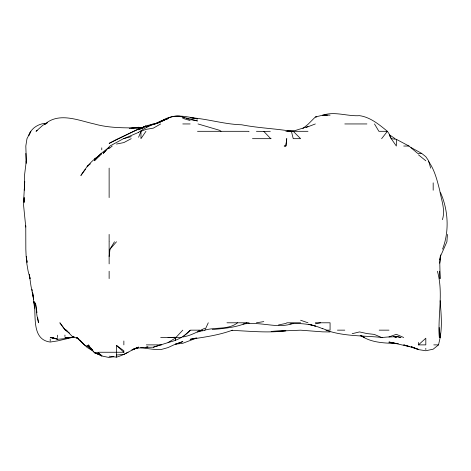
<?xml version="1.0" encoding="UTF-8"?>
<svg xmlns="http://www.w3.org/2000/svg" width="471" height="471" viewBox="0 0 471 471"><rect width="100%" height="100%" fill="white"/><g stroke="black" fill="none" stroke-linecap="round" stroke-linejoin="round"><path stroke-width="0.71" d="M160.682 123.944L153.316 128.141L145.951 129.39L141 131.309L140.953 138.674L145.951 131.309M24.133 202.277L24.192 197.59L23.55 204.956L25.764 227.046L25.834 249.141L26.135 256.507L27.082 262.535M25.764 227.046L25.787 225.709M24.262 190.225L24.733 181.523L23.821 197.59L23.997 202.277M447.45 234.411L446.897 241.776L440.544 256.189L439.649 263.201M439.69 259.857L440.544 254.929L439.808 263.872L440.149 278.602M285.885 146.034L286.751 138.674L285.885 146.034L284.148 146.034L285.885 145.822M109.131 256.507L110.008 249.141L114.465 241.776M442.422 219.686C445.566 209.736 441.303 199.992 439.69 190.225C437.094 180.234 434.668 169.89 428.504 161.382M409.746 346.585L403.718 344.884L418.448 349.411L411.083 346.615L418.448 349.606L425.813 350.748L433.179 349.188L438.519 344.884L440.179 337.519L439.49 330.153L440.108 337.519C442.393 325.337 441.015 312.962 440.167 300.698M442.557 249.141C449.487 231.285 448.292 210.148 440.544 192.68M138.592 137.255L141 131.309M28.914 135.195C31.151 128.106 38.916 123.455 46.193 123.267M208.276 322.788L204.873 330.153C215.541 326.886 228.411 330.1 237.555 322.788M29.025 135.195L30.839 131.309L26.977 138.674L25.811 146.034L26.317 160.764L24.492 175.495L24.61 182.86M133.234 349.088L138.592 348.034L145.951 347.321L153.316 347.209L168.047 342.6L175.412 338.037L182.777 330.153M85.492 169.266L80.865 175.495C85.693 168.07 91.191 160.635 98.934 156.042M381.628 138.674L387.397 131.309C379.202 124.615 370.353 117.173 359.532 115.66C347.221 116.496 334.728 111.021 322.706 115.265L327.392 115.189M110.008 249.141L116.496 241.776M106.158 150.355L103.184 153.399L109.92 146.034L123.49 138.674M107.641 148.83L109.131 147.311L101.765 152.945L94.4 160.764L101.63 153.399L94.4 160.187L101.241 153.887M330.071 115.148L322.706 115.177L315.34 117.008L307.975 124.356L302.882 128.489M418.448 344.884L425.813 338.237L425.813 344.884L418.448 344.884L418.448 342.458M109.131 148.553L112.228 146.034M101.765 153.399L94.4 159.275L98.934 156.101M90.438 163.82L87.035 166.434L88.265 165.751M37.18 130.461L36.049 131.309L42.849 125.239L47.53 122.76M168.047 342.458C176.478 340.704 184.291 336.771 190.143 330.348L182.777 337.012C190.89 335.693 197.696 331.596 204.873 328.21M138.592 132.28C145.292 127.735 152.622 123.849 160.682 122.472M109.131 356.206L116.496 357.153C124.426 355.052 131.009 350.024 138.592 347.086L131.898 349.912L138.592 347.527L135.242 348.416M131.226 138.674L123.861 142.583L116.496 144.044M118.816 138.674L138.592 128.842L145.951 126.21L138.592 129.278L145.951 125.963L138.592 129.825L145.951 125.945L153.316 124.003L145.951 126.934L153.316 123.944L157.343 123.037M153.917 124.562L160.682 121.424M128.112 352.249L123.861 354.457L116.496 355.004M306.138 127.476L315.34 123.944M162.524 120.929C168.359 117.738 174.847 114.647 181.647 116.578M154.794 123.944L160.682 121.071L168.047 118.574L161.353 121.188L163.36 120.711M163.755 120.399L168.047 118.374L161.353 121.341M46.411 123.355L45.145 123.944C59.346 111.951 78.504 120.476 94.271 123.944L94.4 123.973C109.837 128.359 126.063 127.853 141.936 127.871M123.861 138.657L138.592 132.363M118.233 138.933L109.131 143.396L116.496 139.457L138.592 129.131M161.353 121.159C172.574 113.617 185.315 115.96 197.508 118.933L190.143 117.673C207.57 118.774 224.255 124.356 241.694 124.78C258.208 128.047 275.076 128.542 291.667 131.309L290.218 131.262M246.91 322.788C235.977 327.563 223.96 328.452 212.238 329.565M196.837 337.96L182.777 343.288L175.412 344.166L168.047 347.58L160.682 349.647L153.316 349.288L140.599 347.781M73.647 336.93L64.939 338.608L57.58 339.32L51.551 337.519L57.58 339.043L50.214 337.519L56.237 338.649M293.25 131.138L307.975 126.528M232.48 330.153C218.844 335.211 204.42 337.165 190.143 339.308L196.166 338.001M153.316 347.209L160.016 345.096M293.25 323.289C278.991 328.776 263.854 322.505 249.059 323.665M198.874 331.101L202.294 330.153L197.508 332.137L200.016 330.153L190.331 330.153M147.965 346.827L145.951 347.321L147.293 346.956M123.861 138.498L131.226 136.69M352.167 333.698L359.532 331.92L366.897 333.562L374.262 334.398L381.628 337.524L388.987 336.9L396.352 334.304L403.718 337.519M74.318 337L57.58 340.898L50.214 342.046C30.792 339.532 36.626 314.728 33.918 301.363L34.118 303.371M129.219 128.406L138.592 127.252L142.607 127.859M278.52 324.931L285.885 323.453L286.939 322.788L300.616 322.788M315.34 323.83L320.574 322.788M263.789 321.605L256.424 322.788M113.817 356.677L109.131 357.507L101.765 355.964L97.68 352.249L101.765 355.758L94.4 352.249L99.087 354.245M198.844 331.284L204.873 330.495M289.9 323.907C301.01 322.882 312.473 324.119 322.706 328.787M243.036 324.042L249.059 323.383M315.34 117.008L316.795 116.885M287.222 131.038L293.25 130.62M131.226 128.253L140.599 127.894M388.987 337.03L396.352 336.635L401.033 337.519L397.024 336.447M168.047 337.519L175.412 337.254L175.748 337.519L175.412 340.309L175.412 338.037M398.36 343.6C385.555 343.006 371.584 343.235 360.692 335.446M182.777 123.944L190.143 123.944M344.801 123.944L366.897 123.944M197.508 131.309L248.423 131.309L249.059 131.762M256.424 131.309L263.789 131.385L270.719 138.674M270.295 131.309L263.789 131.385M285.885 131.309L307.975 131.309M252.468 138.674L271.155 138.674M403.718 146.034L408.969 146.034L417.683 153.399L421.675 153.399L425.813 156.69L428.598 160.764L430.653 168.129M226.963 322.788L249.059 322.788M315.34 322.788L330.071 322.788L330.071 330.153L326.597 330.153L322.706 328.534M337.436 330.153L344.801 330.153M379.184 330.153L388.987 330.153M160.682 337.519L181.447 337.519M382.481 337.519C363.659 335.476 343.936 336.612 325.944 330.153M146.346 344.884L161.63 344.884M433.791 344.884L438.519 344.884M98.78 352.249L123.861 352.249L123.861 350.801L116.496 345.437L116.496 357.153M330.071 331.955L322.706 331.861L300.616 330.183L271.155 331.401L285.885 330.76C267.834 333.203 249.742 331.054 231.65 330.389M182.666 116.578L176.136 116.39L182.777 116.82L181.753 116.661M289.518 131.309L293.25 131.497M393.674 342.829L388.987 342.482L396.352 343.489L388.987 342.005L409.746 346.674M143.278 127.912L138.592 127.364L142.607 127.906M408.969 146.034L396.352 139.328L391.224 138.674L389.305 135.089M394.345 336.482L396.352 336.771M190.814 119.675L197.508 120.947L182.777 117.091M182.777 118.351L190.143 120.552M182.777 117.326L184.785 117.933M186.122 118.339L189.472 119.346M198.026 123.944L219.604 130.32L221.052 131.309M101.094 355.163L94.4 352.932L88.277 344.884L89.59 346.462M300.616 320.245L307.975 322.788M393.674 336.529L396.352 337.519L393.674 336.406M360.191 335.611L364.16 337.248M65.381 330.153L66.641 330.677M66.67 330.677L65.416 330.153L69.437 333.003M66.376 330.153L64.939 329.541L59.87 322.788L64.939 329.859M77.933 338.62L72.304 336.435L66.087 330.153L67.783 331.484M101.765 355.77L94.5 352.249L101.765 355.917M361.292 335.676L364.236 337.212M411.083 147.553L421.675 153.399M78.663 339.197L76.643 337.519L84.35 344.884L86.499 346.15M78.086 338.478L76.502 337.519L79.146 339.62M93.788 351.472L87.035 347.374L79.67 340.009L84.344 344.884M389.546 134.871L395.104 138.674M418.448 154.824L425.813 160.764M92.298 350.047L87.035 345.561L92.298 350.336M116.496 345.437L123.861 352.249M293.25 131.309L300.616 138.674L293.25 138.674L291.396 131.309M90.903 348.04L92.652 350.141M374.492 123.944L378.896 131.309L387.397 131.309L388.987 133.664L391.224 138.674L396.352 146.034L396.352 139.328M437.412 271.237C443.57 292.797 437.594 315.452 439.349 337.519L439.196 327.475M37.633 317.43L38.51 322.788L36.932 315.423L35.484 302.93L36.491 309.4M32.028 289.312L32.228 290.654M32.434 291.991L32.634 293.333M36.673 310.736L36.944 312.744M26.629 258.514L26.382 256.507L26.865 263.872L28.119 271.143L30.085 278.602L29.314 274.581L30.974 285.968L33.624 299.356L32.77 293.333L34.571 308.058L34.248 304.713M26.794 259.857L27.047 261.864M26.17 163.443L25.87 153.399M439.678 271.237L439.902 278.602M433.179 182.86L433.179 190.225M425.813 348.346L425.813 349.506M123.861 340.986L123.861 344.884M109.131 168.129L109.131 197.59M109.131 234.411L109.131 241.423M109.131 241.776L109.131 263.872M109.131 271.237L109.131 278.602M101.765 147.841L101.765 149.813M101.765 355.381L101.765 355.964M64.939 335.058L64.939 336.518M57.58 335.187L57.58 337.519M50.214 338.979L50.214 341.198M182.777 341.61L175.412 344.219L182.777 341.61M46.723 123.537L44.627 123.944L46.723 123.573M70.986 337.519L64.939 337.53L71.928 337.519L70.986 337.519M315.34 326.026L308.646 324.225L315.34 326.056M26.335 162.106L26.252 160.764L26.329 162.106"/></g></svg>
